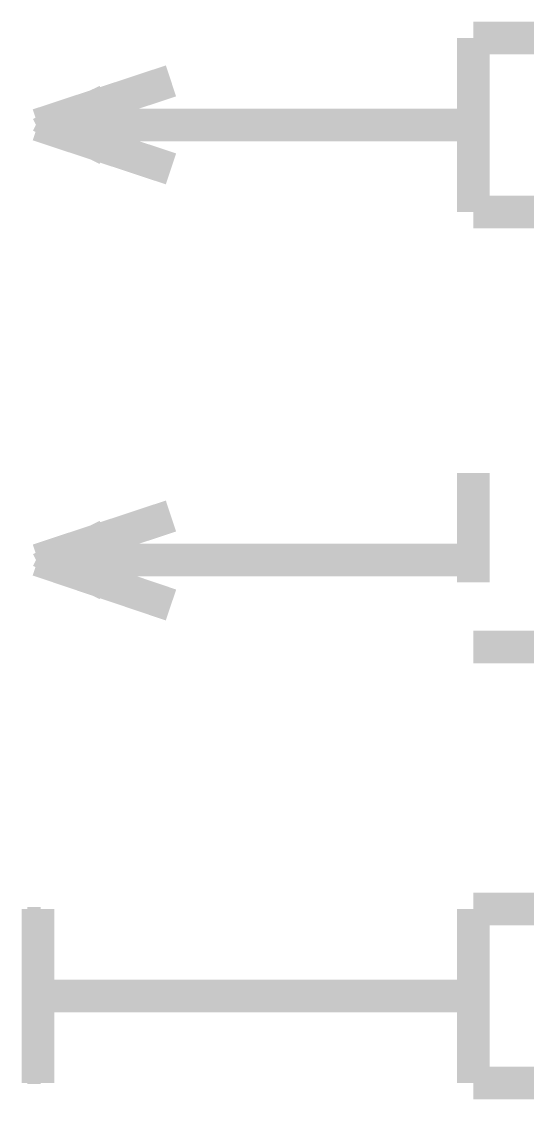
# Model space of a CAD drawing. Header units: inches. Extents: x 0 to 841, y 0 to 594.
# Drawn here: x 672.12 to 683.73, y 307.61 to 332.37 of the extents above; entities that cross this region are included whole.
import ezdxf

# ---------------------------------------------------------------- set-up
doc = ezdxf.new("R2010")
doc.units = ezdxf.units.IN
doc.layers.add('Sheet', color=255, linetype='Continuous')

msp = doc.modelspace()

# ---------------------------------------------------------------- linework, layer by layer
at = {"layer": 'Sheet'}
for points in [[(692.487, 331.991, 0.749, 0.749, 0), (682.493, 331.991, 0.749, 0.749, 0)], [(682.493, 331.991, 0.749, 0.749, 0), (682.493, 327.994, 0.749, 0.749, 0)], [(672.499, 329.993, 0.749, 0.749, 0), (675.553, 331.003, 0.749, 0.749, 0)], [(672.454, 329.993, 0.3, 0.3, 0), (673.981, 330.756, 0.3, 0.3, 0)], [(674.992, 329.993, 0.749, 0.749, 0), (672.499, 329.993, 0.749, 0.749, 0)], [(675.553, 328.982, 0.749, 0.749, 0), (672.499, 329.993, 0.749, 0.749, 0)], [(674.992, 329.993, 0.749, 0.749, 0), (677.485, 329.993, 0.749, 0.749, 0)], [(682.493, 329.993, 0.749, 0.749, 0), (677.485, 329.993, 0.749, 0.749, 0)], [(672.454, 329.993, 0.3, 0.3, 0), (673.981, 329.229, 0.3, 0.3, 0)], [(674.992, 329.993, 0.3, 0.3, 0), (672.454, 329.993, 0.3, 0.3, 0)], [(682.493, 329.993, 0.3, 0.3, 0), (677.485, 329.993, 0.3, 0.3, 0)], [(682.493, 327.994, 0.749, 0.749, 0), (692.487, 327.994, 0.749, 0.749, 0)], [(682.493, 321.997, 0.749, 0.749, 0), (682.493, 319.482, 0.749, 0.749, 0)], [(672.499, 319.998, 0.749, 0.749, 0), (675.553, 321.009, 0.749, 0.749, 0)], [(672.454, 319.998, 0.3, 0.3, 0), (673.981, 320.762, 0.3, 0.3, 0)], [(674.992, 319.998, 0.749, 0.749, 0), (672.499, 319.998, 0.749, 0.749, 0)], [(675.553, 318.965, 0.749, 0.749, 0), (672.499, 319.998, 0.749, 0.749, 0)], [(674.992, 319.998, 0.749, 0.749, 0), (677.485, 319.998, 0.749, 0.749, 0)], [(682.493, 319.998, 0.749, 0.749, 0), (677.485, 319.998, 0.749, 0.749, 0)], [(672.454, 319.998, 0.3, 0.3, 0), (673.981, 319.235, 0.3, 0.3, 0)], [(674.992, 319.998, 0.3, 0.3, 0), (672.454, 319.998, 0.3, 0.3, 0)], [(682.493, 319.998, 0.3, 0.3, 0), (677.485, 319.998, 0.3, 0.3, 0)], [(682.493, 317.999, 0.749, 0.749, 0), (685.614, 317.999, 0.749, 0.749, 0)], [(672.499, 311.98, 0.749, 0.749, 0), (672.499, 307.983, 0.749, 0.749, 0)], [(692.487, 311.98, 0.749, 0.749, 0), (682.493, 311.98, 0.749, 0.749, 0)], [(682.493, 311.98, 0.749, 0.749, 0), (682.493, 307.983, 0.749, 0.749, 0)], [(672.409, 312.025, 0.3, 0.3, 0), (672.409, 307.96, 0.3, 0.3, 0)], [(677.485, 309.981, 0.749, 0.749, 0), (672.499, 309.981, 0.749, 0.749, 0)], [(682.493, 309.981, 0.749, 0.749, 0), (677.485, 309.981, 0.749, 0.749, 0)], [(677.485, 309.981, 0.3, 0.3, 0), (672.409, 309.981, 0.3, 0.3, 0)], [(682.493, 309.981, 0.3, 0.3, 0), (677.485, 309.981, 0.3, 0.3, 0)], [(682.493, 307.983, 0.749, 0.749, 0), (692.487, 307.983, 0.749, 0.749, 0)]]:
    msp.add_lwpolyline(points, format="xyseb", dxfattribs=at)

doc.saveas('drawing.dxf')
